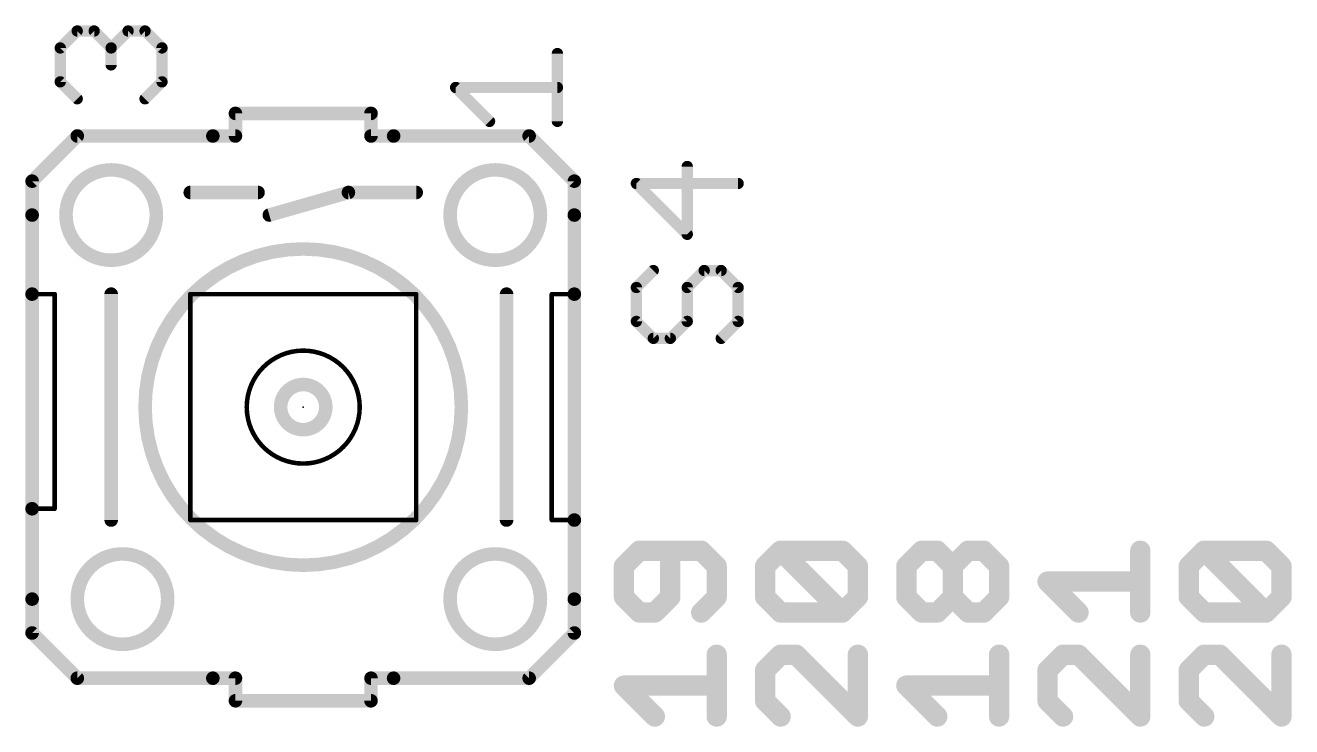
# Model space of a CAD drawing. Extents: x 43 to 243, y 16 to 92.
# Drawn here: x 71.49 to 85.73, y 67.53 to 75.41 of the extents above; entities that cross this region are included whole.
import ezdxf

# ---------------------------------------------------------------- set-up
doc = ezdxf.new("R2010")
doc.units = 0
for name, color, linetype in [('21', 253, 'CONTINUOUS'), ('23', 7, 'CONTINUOUS'), ('25', 253, 'CONTINUOUS'), ('51', 253, 'CONTINUOUS')]:
    doc.layers.add(name, color=color, linetype=linetype)

msp = doc.modelspace()

# ---------------------------------------------------------------- linework, layer by layer
at = {"layer": '21'}
for points, const_width in [([(75.3745, 74.422), (73.8505, 74.422)], 0.1524), ([(73.8505, 74.168), (73.8505, 74.422)], 0.1524), ([(75.3745, 74.422), (75.3745, 74.168)], 0.1524), ([(73.8505, 74.168), (73.5965, 74.168)], 0.1524), ([(75.3745, 74.168), (75.6285, 74.168)], 0.1524), ([(71.5645, 73.279), (71.5645, 72.39)], 0.1524), ([(77.6605, 72.39), (77.6605, 73.279)], 0.1524), ([(71.5645, 72.39), (71.5645, 69.977)], 0.1524), ([(77.6605, 69.85), (77.6605, 72.39)], 0.1524), ([(71.8185, 72.39), (71.5645, 72.39)], 0.0508), ([(71.8185, 69.977), (71.8185, 72.39)], 0.0508), ([(77.6605, 72.39), (77.4065, 72.39)], 0.0508), ([(77.4065, 69.85), (77.4065, 72.39)], 0.0508), ([(71.5645, 69.977), (71.5645, 68.961)], 0.1524), ([(71.8185, 69.977), (71.5645, 69.977)], 0.0508), ([(77.6605, 68.961), (77.6605, 69.85)], 0.1524), ([(77.4065, 69.85), (77.6605, 69.85)], 0.0508), ([(73.8505, 68.072), (73.5965, 68.072)], 0.1524), ([(73.8505, 67.818), (73.8505, 68.072)], 0.1524), ([(75.3745, 68.072), (75.3745, 67.818)], 0.1524), ([(75.3745, 68.072), (75.6285, 68.072)], 0.1524), ([(73.8505, 67.818), (75.3745, 67.818)], 0.1524)]:
    msp.add_lwpolyline(points, dxfattribs=dict(at, const_width=const_width))
for points, const_width in [([(73.8505, 74.4601, 1), (73.8505, 74.3839)], 0.0762), ([(73.8886, 74.422, 1), (73.8124, 74.422)], 0.0762), ([(75.4126, 74.422, 1), (75.3364, 74.422)], 0.0762), ([(75.3745, 74.3839, 1), (75.3745, 74.4601)], 0.0762), ([(73.5965, 74.2061, 1), (73.5965, 74.1299)], 0.0762), ([(73.8124, 74.168, 1), (73.8886, 74.168)], 0.0762), ([(73.8505, 74.1299, 1), (73.8505, 74.2061)], 0.0762), ([(75.3745, 74.2061, 1), (75.3745, 74.1299)], 0.0762), ([(75.3364, 74.168, 1), (75.4126, 74.168)], 0.0762), ([(75.6285, 74.1299, 1), (75.6285, 74.2061)], 0.0762), ([(71.6026, 73.279, 1), (71.5264, 73.279)], 0.0762), ([(77.6986, 73.279, 1), (77.6224, 73.279)], 0.0762), ([(74.6125, 69.342, 1), (74.6125, 72.898, 1), (74.6125, 69.342)], 0.1524), ([(71.6026, 72.39, 1), (71.5264, 72.39)], 0.0762), ([(77.6986, 72.39, 1), (77.6224, 72.39)], 0.0762), ([(71.5264, 72.39, 1), (71.6026, 72.39)], 0.0762), ([(71.5645, 72.4027, 1), (71.5645, 72.3773)], 0.0254), ([(71.8312, 72.39, 1), (71.8058, 72.39)], 0.0254), ([(71.8185, 72.3773, 1), (71.8185, 72.4027)], 0.0254), ([(77.4065, 72.4027, 1), (77.4065, 72.3773)], 0.0254), ([(77.4192, 72.39, 1), (77.3938, 72.39)], 0.0254), ([(77.6224, 72.39, 1), (77.6986, 72.39)], 0.0762), ([(77.6605, 72.3773, 1), (77.6605, 72.4027)], 0.0254), ([(74.6125, 70.866, 1), (74.6125, 71.374, 1), (74.6125, 70.866)], 0.1524), ([(71.6026, 69.977, 1), (71.5264, 69.977)], 0.0762), ([(71.5264, 69.977, 1), (71.6026, 69.977)], 0.0762), ([(71.5645, 69.9897, 1), (71.5645, 69.9643)], 0.0254), ([(71.8058, 69.977, 1), (71.8312, 69.977)], 0.0254), ([(71.8185, 69.9643, 1), (71.8185, 69.9897)], 0.0254), ([(77.6986, 69.85, 1), (77.6224, 69.85)], 0.0762), ([(77.4065, 69.8627, 1), (77.4065, 69.8373)], 0.0254), ([(77.3938, 69.85, 1), (77.4192, 69.85)], 0.0254), ([(77.6224, 69.85, 1), (77.6986, 69.85)], 0.0762), ([(77.6605, 69.8373, 1), (77.6605, 69.8627)], 0.0254), ([(71.5264, 68.961, 1), (71.6026, 68.961)], 0.0762), ([(77.6224, 68.961, 1), (77.6986, 68.961)], 0.0762), ([(73.5965, 68.1101, 1), (73.5965, 68.0339)], 0.0762), ([(73.8886, 68.072, 1), (73.8124, 68.072)], 0.0762), ([(73.8505, 68.0339, 1), (73.8505, 68.1101)], 0.0762), ([(75.4126, 68.072, 1), (75.3364, 68.072)], 0.0762), ([(75.3745, 68.1101, 1), (75.3745, 68.0339)], 0.0762), ([(75.6285, 68.0339, 1), (75.6285, 68.1101)], 0.0762), ([(73.8505, 67.8561, 1), (73.8505, 67.7799)], 0.0762), ([(73.8124, 67.818, 1), (73.8886, 67.818)], 0.0762), ([(75.3364, 67.818, 1), (75.4126, 67.818)], 0.0762), ([(75.3745, 67.7799, 1), (75.3745, 67.8561)], 0.0762)]:
    msp.add_lwpolyline(points, format="xyb", dxfattribs=dict(at, const_width=const_width))
at = {"layer": '23'}
msp.add_point((74.6125, 71.12), dxfattribs=at)
at = {"layer": '25'}
for points, const_width in [([(78.93, 73.0621), (78.93, 73.8248)], 0.127), ([(79.502, 73.6341), (78.358, 73.6341)], 0.127), ([(78.358, 73.6341), (78.93, 73.0621)], 0.127), ([(78.5487, 72.6554), (78.358, 72.4647)], 0.127), ([(78.93, 72.4647), (79.1207, 72.6554)], 0.127), ([(79.1207, 72.6554), (79.3113, 72.6554)], 0.127), ([(79.3113, 72.6554), (79.502, 72.4647)], 0.127), ([(78.358, 72.4647), (78.358, 72.0834)], 0.127), ([(78.93, 72.0834), (78.93, 72.4647)], 0.127), ([(79.502, 72.4647), (79.502, 72.0834)], 0.127), ([(78.358, 72.0834), (78.5487, 71.8927)], 0.127), ([(78.7394, 71.8927), (78.93, 72.0834)], 0.127), ([(79.502, 72.0834), (79.3113, 71.8927)], 0.127), ([(78.5487, 71.8927), (78.7394, 71.8927)], 0.127), ([(78.3921, 69.5055), (78.2184, 69.3317)], 0.2286), ([(79.087, 69.5055), (78.3921, 69.5055)], 0.2286), ([(78.7396, 68.9843), (78.7396, 69.5055)], 0.2286), ([(79.2607, 69.3317), (79.087, 69.5055)], 0.2286), ([(79.8059, 69.3317), (79.9796, 69.5055)], 0.2286), ([(79.9796, 69.5055), (80.6745, 69.5055)], 0.2286), ([(80.6745, 68.8106), (79.9796, 69.5055)], 0.2286), ([(80.6745, 69.5055), (80.8482, 69.3317)], 0.2286), ([(81.3934, 69.3317), (81.5671, 69.5055)], 0.2286), ([(81.5671, 69.5055), (81.7408, 69.5055)], 0.2286), ([(81.7408, 69.5055), (81.9146, 69.3317)], 0.2286), ([(81.9146, 69.3317), (82.0883, 69.5055)], 0.2286), ([(82.0883, 69.5055), (82.262, 69.5055)], 0.2286), ([(82.262, 69.5055), (82.4357, 69.3317)], 0.2286), ([(84.0232, 68.8106), (84.0232, 69.5055)], 0.2286), ([(84.5684, 69.3317), (84.7421, 69.5055)], 0.2286), ([(84.7421, 69.5055), (85.437, 69.5055)], 0.2286), ([(85.437, 68.8106), (84.7421, 69.5055)], 0.2286), ([(85.437, 69.5055), (85.6107, 69.3317)], 0.2286), ([(78.2184, 69.3317), (78.2184, 68.9843)], 0.2286), ([(79.2607, 68.9843), (79.2607, 69.3317)], 0.2286), ([(79.8059, 68.9843), (79.8059, 69.3317)], 0.2286), ([(80.8482, 69.3317), (80.8482, 68.9843)], 0.2286), ([(81.3934, 68.9843), (81.3934, 69.3317)], 0.2286), ([(81.9146, 68.9843), (81.9146, 69.3317)], 0.2286), ([(82.4357, 69.3317), (82.4357, 68.9843)], 0.2286), ([(84.5684, 68.9843), (84.5684, 69.3317)], 0.2286), ([(85.6107, 69.3317), (85.6107, 68.9843)], 0.2286), ([(83.3283, 68.8106), (82.9809, 69.158)], 0.2286), ([(82.9809, 69.158), (84.0232, 69.158)], 0.2286), ([(78.2184, 68.9843), (78.3921, 68.8106)], 0.2286), ([(78.5658, 68.8106), (78.7396, 68.9843)], 0.2286), ([(79.087, 68.8106), (79.2607, 68.9843)], 0.2286), ([(79.9796, 68.8106), (79.8059, 68.9843)], 0.2286), ([(80.8482, 68.9843), (80.6745, 68.8106)], 0.2286), ([(81.5671, 68.8106), (81.3934, 68.9843)], 0.2286), ([(81.9146, 68.9843), (81.7408, 68.8106)], 0.2286), ([(82.0883, 68.8106), (81.9146, 68.9843)], 0.2286), ([(82.4357, 68.9843), (82.262, 68.8106)], 0.2286), ([(84.7421, 68.8106), (84.5684, 68.9843)], 0.2286), ([(85.6107, 68.9843), (85.437, 68.8106)], 0.2286), ([(78.3921, 68.8106), (78.5658, 68.8106)], 0.2286), ([(80.6745, 68.8106), (79.9796, 68.8106)], 0.2286), ([(81.7408, 68.8106), (81.5671, 68.8106)], 0.2286), ([(82.262, 68.8106), (82.0883, 68.8106)], 0.2286), ([(85.437, 68.8106), (84.7421, 68.8106)], 0.2286), ([(79.2607, 67.6412), (79.2607, 68.3361)], 0.2286), ([(79.9796, 68.3361), (79.8059, 68.1623)], 0.2286), ([(80.1533, 68.3361), (79.9796, 68.3361)], 0.2286), ([(80.8482, 67.6412), (80.1533, 68.3361)], 0.2286), ([(80.8482, 68.3361), (80.8482, 67.6412)], 0.2286), ([(82.4357, 67.6412), (82.4357, 68.3361)], 0.2286), ([(83.1546, 68.3361), (82.9809, 68.1623)], 0.2286), ([(83.3283, 68.3361), (83.1546, 68.3361)], 0.2286), ([(84.0232, 67.6412), (83.3283, 68.3361)], 0.2286), ([(84.0232, 68.3361), (84.0232, 67.6412)], 0.2286), ([(84.7421, 68.3361), (84.5684, 68.1623)], 0.2286), ([(84.9158, 68.3361), (84.7421, 68.3361)], 0.2286), ([(85.6107, 67.6412), (84.9158, 68.3361)], 0.2286), ([(85.6107, 68.3361), (85.6107, 67.6412)], 0.2286), ([(79.8059, 68.1623), (79.8059, 67.8149)], 0.2286), ([(82.9809, 68.1623), (82.9809, 67.8149)], 0.2286), ([(84.5684, 68.1623), (84.5684, 67.8149)], 0.2286), ([(78.5658, 67.6412), (78.2184, 67.9886)], 0.2286), ([(78.2184, 67.9886), (79.2607, 67.9886)], 0.2286), ([(81.7408, 67.6412), (81.3934, 67.9886)], 0.2286), ([(81.3934, 67.9886), (82.4357, 67.9886)], 0.2286), ([(79.8059, 67.8149), (79.9796, 67.6412)], 0.2286), ([(82.9809, 67.8149), (83.1546, 67.6412)], 0.2286), ([(84.5684, 67.8149), (84.7421, 67.6412)], 0.2286)]:
    msp.add_lwpolyline(points, dxfattribs=dict(at, const_width=const_width))
for points, const_width in [([(78.9618, 73.8248, 1), (78.8983, 73.8248)], 0.0635), ([(78.358, 73.6658, 1), (78.358, 73.6023)], 0.0635), ([(78.3805, 73.6565, 1), (78.3356, 73.6116)], 0.0635), ([(79.502, 73.6023, 1), (79.502, 73.6658)], 0.0635), ([(78.8983, 73.0621, 1), (78.9618, 73.0621)], 0.0635), ([(78.9076, 73.0396, 1), (78.9525, 73.0846)], 0.0635), ([(78.5711, 72.6329, 1), (78.5262, 72.6778)], 0.0635), ([(79.1207, 72.6871, 1), (79.1207, 72.6236)], 0.0635), ([(79.1431, 72.6329, 1), (79.0982, 72.6778)], 0.0635), ([(79.3338, 72.6778, 1), (79.2889, 72.6329)], 0.0635), ([(79.3113, 72.6236, 1), (79.3113, 72.6871)], 0.0635), ([(78.3898, 72.4647, 1), (78.3263, 72.4647)], 0.0635), ([(78.3356, 72.4871, 1), (78.3805, 72.4422)], 0.0635), ([(78.9618, 72.4647, 1), (78.8983, 72.4647)], 0.0635), ([(78.9076, 72.4871, 1), (78.9525, 72.4422)], 0.0635), ([(79.5338, 72.4647, 1), (79.4703, 72.4647)], 0.0635), ([(79.4795, 72.4422, 1), (79.5245, 72.4871)], 0.0635), ([(78.3805, 72.1058, 1), (78.3356, 72.0609)], 0.0635), ([(78.3263, 72.0834, 1), (78.3898, 72.0834)], 0.0635), ([(78.8983, 72.0834, 1), (78.9618, 72.0834)], 0.0635), ([(78.9525, 72.0609, 1), (78.9076, 72.1058)], 0.0635), ([(79.4703, 72.0834, 1), (79.5338, 72.0834)], 0.0635), ([(79.5245, 72.0609, 1), (79.4795, 72.1058)], 0.0635), ([(78.5487, 71.9245, 1), (78.5487, 71.861)], 0.0635), ([(78.5262, 71.8703, 1), (78.5711, 71.9152)], 0.0635), ([(78.7169, 71.9152, 1), (78.7618, 71.8703)], 0.0635), ([(78.7394, 71.861, 1), (78.7394, 71.9245)], 0.0635), ([(79.2889, 71.9152, 1), (79.3338, 71.8703)], 0.0635), ([(78.3921, 69.5626, 1), (78.3921, 69.4483)], 0.1143), ([(78.4325, 69.465, 1), (78.3517, 69.5459)], 0.1143), ([(78.7967, 69.5055, 1), (78.6824, 69.5055)], 0.1143), ([(79.1274, 69.5459, 1), (79.0466, 69.465)], 0.1143), ([(79.087, 69.4483, 1), (79.087, 69.5626)], 0.1143), ([(80.02, 69.5459, 1), (79.9392, 69.465)], 0.1143), ([(79.9796, 69.5626, 1), (79.9796, 69.4483)], 0.1143), ([(80.02, 69.465, 1), (79.9392, 69.5459)], 0.1143), ([(80.7149, 69.5459, 1), (80.6341, 69.465)], 0.1143), ([(80.6745, 69.4483, 1), (80.6745, 69.5626)], 0.1143), ([(81.5671, 69.5626, 1), (81.5671, 69.4483)], 0.1143), ([(81.6075, 69.465, 1), (81.5267, 69.5459)], 0.1143), ([(81.7813, 69.5459, 1), (81.7004, 69.465)], 0.1143), ([(81.7408, 69.4483, 1), (81.7408, 69.5626)], 0.1143), ([(82.0883, 69.5626, 1), (82.0883, 69.4483)], 0.1143), ([(82.1287, 69.465, 1), (82.0479, 69.5459)], 0.1143), ([(82.3024, 69.5459, 1), (82.2216, 69.465)], 0.1143), ([(82.262, 69.4483, 1), (82.262, 69.5626)], 0.1143), ([(84.0803, 69.5055, 1), (83.9661, 69.5055)], 0.1143), ([(84.7825, 69.5459, 1), (84.7017, 69.465)], 0.1143), ([(84.7421, 69.5626, 1), (84.7421, 69.4483)], 0.1143), ([(84.7825, 69.465, 1), (84.7017, 69.5459)], 0.1143), ([(85.4774, 69.5459, 1), (85.3966, 69.465)], 0.1143), ([(85.437, 69.4483, 1), (85.437, 69.5626)], 0.1143), ([(78.2756, 69.3317, 1), (78.1613, 69.3317)], 0.1143), ([(78.178, 69.3721, 1), (78.2588, 69.2913)], 0.1143), ([(79.3178, 69.3317, 1), (79.2036, 69.3317)], 0.1143), ([(79.2203, 69.2913, 1), (79.3011, 69.3721)], 0.1143), ([(79.8631, 69.3317, 1), (79.7488, 69.3317)], 0.1143), ([(79.7655, 69.3721, 1), (79.8463, 69.2913)], 0.1143), ([(80.9053, 69.3317, 1), (80.7911, 69.3317)], 0.1143), ([(80.8078, 69.2913, 1), (80.8886, 69.3721)], 0.1143), ([(81.353, 69.3721, 1), (81.4338, 69.2913)], 0.1143), ([(81.4506, 69.3317, 1), (81.3363, 69.3317)], 0.1143), ([(81.9717, 69.3317, 1), (81.8574, 69.3317)], 0.1143), ([(81.8741, 69.3721, 1), (81.955, 69.2913)], 0.1143), ([(81.8741, 69.2913, 1), (81.955, 69.3721)], 0.1143), ([(82.4928, 69.3317, 1), (82.3786, 69.3317)], 0.1143), ([(82.3953, 69.2913, 1), (82.4761, 69.3721)], 0.1143), ([(84.528, 69.3721, 1), (84.6088, 69.2913)], 0.1143), ([(84.6256, 69.3317, 1), (84.5113, 69.3317)], 0.1143), ([(85.6679, 69.3317, 1), (85.5536, 69.3317)], 0.1143), ([(85.5703, 69.2913, 1), (85.6511, 69.3721)], 0.1143), ([(82.9809, 69.2152, 1), (82.9809, 69.1009)], 0.1143), ([(83.0213, 69.1984, 1), (82.9405, 69.1176)], 0.1143), ([(84.0232, 69.1009, 1), (84.0232, 69.2152)], 0.1143), ([(78.2588, 69.0247, 1), (78.178, 68.9439)], 0.1143), ([(78.78, 68.9439, 1), (78.6991, 69.0247)], 0.1143), ([(79.3011, 68.9439, 1), (79.2203, 69.0247)], 0.1143), ([(79.8463, 69.0247, 1), (79.7655, 68.9439)], 0.1143), ([(80.8886, 68.9439, 1), (80.8078, 69.0247)], 0.1143), ([(81.4338, 69.0247, 1), (81.353, 68.9439)], 0.1143), ([(81.955, 69.0247, 1), (81.8741, 68.9439)], 0.1143), ([(81.955, 68.9439, 1), (81.8741, 69.0247)], 0.1143), ([(82.4761, 68.9439, 1), (82.3953, 69.0247)], 0.1143), ([(84.6088, 69.0247, 1), (84.528, 68.9439)], 0.1143), ([(85.6511, 68.9439, 1), (85.5703, 69.0247)], 0.1143), ([(78.1613, 68.9843, 1), (78.2756, 68.9843)], 0.1143), ([(78.3921, 68.8677, 1), (78.3921, 68.7534)], 0.1143), ([(78.3517, 68.7702, 1), (78.4325, 68.851)], 0.1143), ([(78.5254, 68.851, 1), (78.6063, 68.7702)], 0.1143), ([(78.5658, 68.7534, 1), (78.5658, 68.8677)], 0.1143), ([(78.6824, 68.9843, 1), (78.7967, 68.9843)], 0.1143), ([(79.0466, 68.851, 1), (79.1274, 68.7702)], 0.1143), ([(79.2036, 68.9843, 1), (79.3178, 68.9843)], 0.1143), ([(79.7488, 68.9843, 1), (79.8631, 68.9843)], 0.1143), ([(79.9796, 68.8677, 1), (79.9796, 68.7534)], 0.1143), ([(79.9392, 68.7702, 1), (80.02, 68.851)], 0.1143), ([(80.6341, 68.851, 1), (80.7149, 68.7702)], 0.1143), ([(80.6341, 68.7702, 1), (80.7149, 68.851)], 0.1143), ([(80.6745, 68.7534, 1), (80.6745, 68.8677)], 0.1143), ([(80.7911, 68.9843, 1), (80.9053, 68.9843)], 0.1143), ([(81.3363, 68.9843, 1), (81.4506, 68.9843)], 0.1143), ([(81.5671, 68.8677, 1), (81.5671, 68.7534)], 0.1143), ([(81.5267, 68.7702, 1), (81.6075, 68.851)], 0.1143), ([(81.7004, 68.851, 1), (81.7813, 68.7702)], 0.1143), ([(81.7408, 68.7534, 1), (81.7408, 68.8677)], 0.1143), ([(81.8574, 68.9843, 1), (81.9717, 68.9843)], 0.1143), ([(82.0883, 68.8677, 1), (82.0883, 68.7534)], 0.1143), ([(82.0479, 68.7702, 1), (82.1287, 68.851)], 0.1143), ([(82.2216, 68.851, 1), (82.3024, 68.7702)], 0.1143), ([(82.262, 68.7534, 1), (82.262, 68.8677)], 0.1143), ([(82.3786, 68.9843, 1), (82.4928, 68.9843)], 0.1143), ([(83.2879, 68.7702, 1), (83.3688, 68.851)], 0.1143), ([(84.5113, 68.9843, 1), (84.6256, 68.9843)], 0.1143), ([(84.7421, 68.8677, 1), (84.7421, 68.7534)], 0.1143), ([(84.7017, 68.7702, 1), (84.7825, 68.851)], 0.1143), ([(85.3966, 68.851, 1), (85.4774, 68.7702)], 0.1143), ([(85.3966, 68.7702, 1), (85.4774, 68.851)], 0.1143), ([(85.437, 68.7534, 1), (85.437, 68.8677)], 0.1143), ([(85.5536, 68.9843, 1), (85.6679, 68.9843)], 0.1143), ([(83.9661, 68.8106, 1), (84.0803, 68.8106)], 0.1143), ([(79.3178, 68.3361, 1), (79.2036, 68.3361)], 0.1143), ([(79.9796, 68.3932, 1), (79.9796, 68.2789)], 0.1143), ([(80.02, 68.2956, 1), (79.9392, 68.3765)], 0.1143), ([(80.1938, 68.3765, 1), (80.1129, 68.2956)], 0.1143), ([(80.1533, 68.2789, 1), (80.1533, 68.3932)], 0.1143), ([(80.9053, 68.3361, 1), (80.7911, 68.3361)], 0.1143), ([(82.4928, 68.3361, 1), (82.3786, 68.3361)], 0.1143), ([(83.1546, 68.3932, 1), (83.1546, 68.2789)], 0.1143), ([(83.195, 68.2956, 1), (83.1142, 68.3765)], 0.1143), ([(83.3688, 68.3765, 1), (83.2879, 68.2956)], 0.1143), ([(83.3283, 68.2789, 1), (83.3283, 68.3932)], 0.1143), ([(84.0803, 68.3361, 1), (83.9661, 68.3361)], 0.1143), ([(84.7421, 68.3932, 1), (84.7421, 68.2789)], 0.1143), ([(84.7825, 68.2956, 1), (84.7017, 68.3765)], 0.1143), ([(84.9563, 68.3765, 1), (84.8754, 68.2956)], 0.1143), ([(84.9158, 68.2789, 1), (84.9158, 68.3932)], 0.1143), ([(85.6679, 68.3361, 1), (85.5536, 68.3361)], 0.1143), ([(79.8631, 68.1623, 1), (79.7488, 68.1623)], 0.1143), ([(79.7655, 68.2028, 1), (79.8463, 68.1219)], 0.1143), ([(82.9405, 68.2028, 1), (83.0213, 68.1219)], 0.1143), ([(83.0381, 68.1623, 1), (82.9238, 68.1623)], 0.1143), ([(84.528, 68.2028, 1), (84.6088, 68.1219)], 0.1143), ([(84.6256, 68.1623, 1), (84.5113, 68.1623)], 0.1143), ([(78.2184, 68.0458, 1), (78.2184, 67.9315)], 0.1143), ([(78.2588, 68.029, 1), (78.178, 67.9482)], 0.1143), ([(79.2607, 67.9315, 1), (79.2607, 68.0458)], 0.1143), ([(81.3934, 68.0458, 1), (81.3934, 67.9315)], 0.1143), ([(81.4338, 68.029, 1), (81.353, 67.9482)], 0.1143), ([(82.4357, 67.9315, 1), (82.4357, 68.0458)], 0.1143), ([(79.8463, 67.8553, 1), (79.7655, 67.7745)], 0.1143), ([(83.0213, 67.8553, 1), (82.9405, 67.7745)], 0.1143), ([(84.6088, 67.8553, 1), (84.528, 67.7745)], 0.1143), ([(79.7488, 67.8149, 1), (79.8631, 67.8149)], 0.1143), ([(82.9238, 67.8149, 1), (83.0381, 67.8149)], 0.1143), ([(84.5113, 67.8149, 1), (84.6256, 67.8149)], 0.1143), ([(78.5254, 67.6008, 1), (78.6063, 67.6816)], 0.1143), ([(79.2036, 67.6412, 1), (79.3178, 67.6412)], 0.1143), ([(79.9392, 67.6008, 1), (80.02, 67.6816)], 0.1143), ([(80.7911, 67.6412, 1), (80.9053, 67.6412)], 0.1143), ([(80.8078, 67.6008, 1), (80.8886, 67.6816)], 0.1143), ([(81.7004, 67.6008, 1), (81.7813, 67.6816)], 0.1143), ([(82.3786, 67.6412, 1), (82.4928, 67.6412)], 0.1143), ([(83.1142, 67.6008, 1), (83.195, 67.6816)], 0.1143), ([(83.9661, 67.6412, 1), (84.0803, 67.6412)], 0.1143), ([(83.9828, 67.6008, 1), (84.0636, 67.6816)], 0.1143), ([(84.7017, 67.6008, 1), (84.7825, 67.6816)], 0.1143), ([(85.5536, 67.6412, 1), (85.6679, 67.6412)], 0.1143), ([(85.5703, 67.6008, 1), (85.6511, 67.6816)], 0.1143)]:
    msp.add_lwpolyline(points, format="xyb", dxfattribs=dict(at, const_width=const_width))
at = {"layer": '51'}
for points, const_width in [([(71.881, 75.1581), (72.0717, 75.3488)], 0.127), ([(72.0717, 75.3488), (72.2623, 75.3488)], 0.127), ([(72.2623, 75.3488), (72.453, 75.1581)], 0.127), ([(72.453, 75.1581), (72.6437, 75.3488)], 0.127), ([(72.6437, 75.3488), (72.8343, 75.3488)], 0.127), ([(72.8343, 75.3488), (73.025, 75.1581)], 0.127), ([(71.881, 74.7768), (71.881, 75.1581)], 0.127), ([(72.453, 75.1581), (72.453, 74.9674)], 0.127), ([(73.025, 75.1581), (73.025, 74.7768)], 0.127), ([(77.47, 74.3321), (77.47, 75.0948)], 0.127), ([(72.0717, 74.5861), (71.881, 74.7768)], 0.127), ([(73.025, 74.7768), (72.8343, 74.5861)], 0.127), ([(76.7074, 74.3321), (76.326, 74.7134)], 0.127), ([(76.326, 74.7134), (77.47, 74.7134)], 0.127), ([(71.5645, 73.66), (72.0725, 74.168)], 0.1524), ([(72.0725, 74.168), (73.5965, 74.168)], 0.1524), ([(77.1525, 74.168), (75.6285, 74.168)], 0.1524), ([(77.6605, 73.66), (77.1525, 74.168)], 0.1524), ([(71.5645, 73.66), (71.5645, 73.279)], 0.1524), ([(74.1045, 73.533), (73.3425, 73.533)], 0.1524), ([(75.1205, 73.533), (74.2315, 73.279)], 0.1524), ([(75.8825, 73.533), (75.1205, 73.533)], 0.1524), ([(77.6605, 73.66), (77.6605, 73.279)], 0.1524), ([(72.4535, 72.39), (72.4535, 69.85)], 0.1524), ([(76.8985, 69.85), (76.8985, 72.39)], 0.1524), ([(75.8825, 72.39), (73.3425, 72.39)], 0.0508), ([(73.3425, 69.85), (73.3425, 72.39)], 0.0508), ([(75.8825, 72.39), (75.8825, 69.85)], 0.0508), ([(73.3425, 69.85), (75.8825, 69.85)], 0.0508), ([(71.5645, 68.58), (71.5645, 68.961)], 0.1524), ([(77.6605, 68.58), (77.6605, 68.961)], 0.1524), ([(71.5645, 68.58), (72.0725, 68.072)], 0.1524), ([(77.1525, 68.072), (77.6605, 68.58)], 0.1524), ([(72.0725, 68.072), (73.5965, 68.072)], 0.1524), ([(75.6285, 68.072), (77.1525, 68.072)], 0.1524)]:
    msp.add_lwpolyline(points, dxfattribs=dict(at, const_width=const_width))
for points, const_width in [([(72.0717, 75.3805, 1), (72.0717, 75.317)], 0.0635), ([(72.0941, 75.3263, 1), (72.0492, 75.3712)], 0.0635), ([(72.2848, 75.3712, 1), (72.2399, 75.3263)], 0.0635), ([(72.2623, 75.317, 1), (72.2623, 75.3805)], 0.0635), ([(72.6437, 75.3805, 1), (72.6437, 75.317)], 0.0635), ([(72.6661, 75.3263, 1), (72.6212, 75.3712)], 0.0635), ([(72.8568, 75.3712, 1), (72.8119, 75.3263)], 0.0635), ([(72.8343, 75.317, 1), (72.8343, 75.3805)], 0.0635), ([(71.9128, 75.1581, 1), (71.8493, 75.1581)], 0.0635), ([(71.8586, 75.1805, 1), (71.9035, 75.1356)], 0.0635), ([(72.4848, 75.1581, 1), (72.4213, 75.1581)], 0.0635), ([(72.4306, 75.1805, 1), (72.4755, 75.1356)], 0.0635), ([(72.4306, 75.1356, 1), (72.4755, 75.1805)], 0.0635), ([(73.0568, 75.1581, 1), (72.9933, 75.1581)], 0.0635), ([(73.0025, 75.1356, 1), (73.0475, 75.1805)], 0.0635), ([(77.5018, 75.0948, 1), (77.4382, 75.0948)], 0.0635), ([(72.4213, 74.9674, 1), (72.4848, 74.9674)], 0.0635), ([(71.8493, 74.7768, 1), (71.9128, 74.7768)], 0.0635), ([(71.9035, 74.7992, 1), (71.8586, 74.7543)], 0.0635), ([(72.9933, 74.7768, 1), (73.0568, 74.7768)], 0.0635), ([(73.0475, 74.7543, 1), (73.0025, 74.7992)], 0.0635), ([(76.326, 74.7452, 1), (76.326, 74.6817)], 0.0635), ([(76.3485, 74.7359, 1), (76.3036, 74.691)], 0.0635), ([(77.47, 74.6817, 1), (77.47, 74.7452)], 0.0635), ([(72.0492, 74.5637, 1), (72.0941, 74.6086)], 0.0635), ([(72.8119, 74.6086, 1), (72.8568, 74.5637)], 0.0635), ([(76.6849, 74.3097, 1), (76.7298, 74.3546)], 0.0635), ([(77.4382, 74.3321, 1), (77.5018, 74.3321)], 0.0635), ([(72.0725, 74.2061, 1), (72.0725, 74.1299)], 0.0762), ([(72.0994, 74.1411, 1), (72.0456, 74.1949)], 0.0762), ([(73.5965, 74.1299, 1), (73.5965, 74.2061)], 0.0762), ([(75.6285, 74.2061, 1), (75.6285, 74.1299)], 0.0762), ([(77.1794, 74.1949, 1), (77.1256, 74.1411)], 0.0762), ([(77.1525, 74.1299, 1), (77.1525, 74.2061)], 0.0762), ([(72.4535, 72.771, 1), (72.4535, 73.787, 1), (72.4535, 72.771)], 0.1524), ([(76.7715, 72.771, 1), (76.7715, 73.787, 1), (76.7715, 72.771)], 0.1524), ([(71.6026, 73.66, 1), (71.5264, 73.66)], 0.0762), ([(71.5376, 73.6869, 1), (71.5914, 73.6331)], 0.0762), ([(73.3425, 73.5711, 1), (73.3425, 73.4949)], 0.0762), ([(74.1045, 73.4949, 1), (74.1045, 73.5711)], 0.0762), ([(75.1205, 73.5711, 1), (75.1205, 73.4949)], 0.0762), ([(75.131, 73.4964, 1), (75.11, 73.5696)], 0.0762), ([(75.8825, 73.4949, 1), (75.8825, 73.5711)], 0.0762), ([(77.6986, 73.66, 1), (77.6224, 73.66)], 0.0762), ([(77.6336, 73.6331, 1), (77.6874, 73.6869)], 0.0762), ([(74.221, 73.3156, 1), (74.242, 73.2424)], 0.0762), ([(71.5264, 73.279, 1), (71.6026, 73.279)], 0.0762), ([(77.6224, 73.279, 1), (77.6986, 73.279)], 0.0762), ([(72.4916, 72.39, 1), (72.4154, 72.39)], 0.0762), ([(76.9366, 72.39, 1), (76.8604, 72.39)], 0.0762), ([(73.3425, 72.4027, 1), (73.3425, 72.3773)], 0.0254), ([(73.3552, 72.39, 1), (73.3298, 72.39)], 0.0254), ([(75.8952, 72.39, 1), (75.8698, 72.39)], 0.0254), ([(75.8825, 72.3773, 1), (75.8825, 72.4027)], 0.0254), ([(74.6125, 70.485, 1), (74.6125, 71.755, 1), (74.6125, 70.485)], 0.0508), ([(72.4154, 69.85, 1), (72.4916, 69.85)], 0.0762), ([(73.3425, 69.8627, 1), (73.3425, 69.8373)], 0.0254), ([(73.3298, 69.85, 1), (73.3552, 69.85)], 0.0254), ([(75.8698, 69.85, 1), (75.8952, 69.85)], 0.0254), ([(75.8825, 69.8373, 1), (75.8825, 69.8627)], 0.0254), ([(76.8604, 69.85, 1), (76.9366, 69.85)], 0.0762), ([(72.5805, 68.453, 1), (72.5805, 69.469, 1), (72.5805, 68.453)], 0.1524), ([(76.7715, 68.453, 1), (76.7715, 69.469, 1), (76.7715, 68.453)], 0.1524), ([(71.6026, 68.961, 1), (71.5264, 68.961)], 0.0762), ([(77.6986, 68.961, 1), (77.6224, 68.961)], 0.0762), ([(71.5914, 68.6069, 1), (71.5376, 68.5531)], 0.0762), ([(77.6874, 68.5531, 1), (77.6336, 68.6069)], 0.0762), ([(71.5264, 68.58, 1), (71.6026, 68.58)], 0.0762), ([(77.6224, 68.58, 1), (77.6986, 68.58)], 0.0762), ([(72.0725, 68.1101, 1), (72.0725, 68.0339)], 0.0762), ([(72.0456, 68.0451, 1), (72.0994, 68.0989)], 0.0762), ([(73.5965, 68.0339, 1), (73.5965, 68.1101)], 0.0762), ([(75.6285, 68.1101, 1), (75.6285, 68.0339)], 0.0762), ([(77.1256, 68.0989, 1), (77.1794, 68.0451)], 0.0762), ([(77.1525, 68.0339, 1), (77.1525, 68.1101)], 0.0762)]:
    msp.add_lwpolyline(points, format="xyb", dxfattribs=dict(at, const_width=const_width))

doc.saveas('drawing.dxf')
